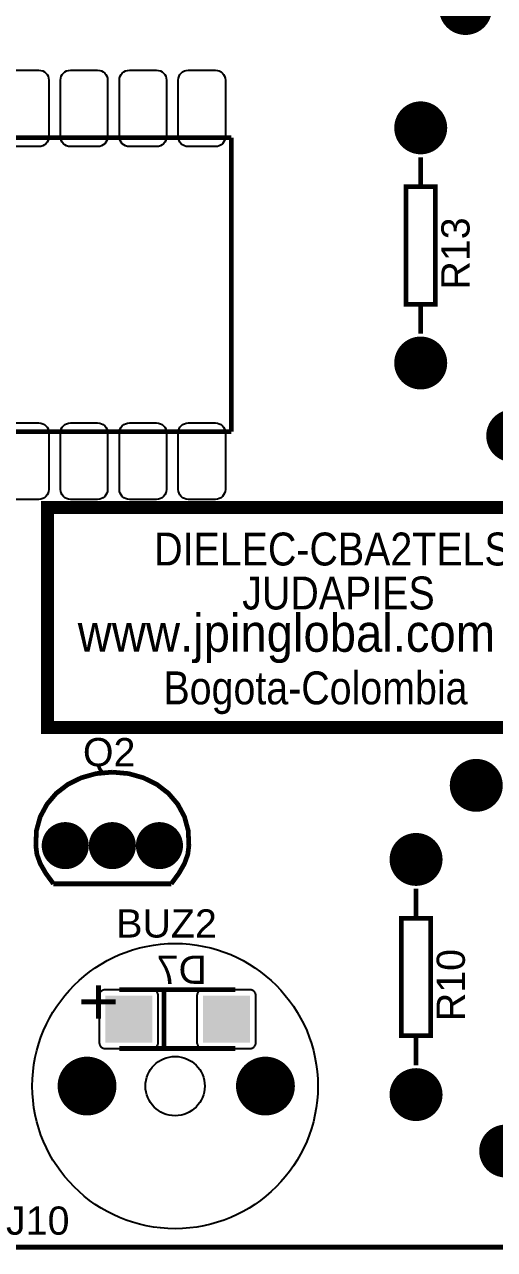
# Model space of a CAD drawing. Header units: inches. Extents: x 15 to 148, y 10 to 111.
# Drawn here: x 135.517 to 136.795, y 98.088 to 101.422 of the extents above; entities that cross this region are included whole.
import ezdxf

# ---------------------------------------------------------------- set-up
doc = ezdxf.new("R2010")
doc.units = ezdxf.units.IN
doc.header["$MEASUREMENT"] = 0
doc.layers.add('BLK_12AWG', color=7, linetype='Continuous')

# ---------------------------------------------------------------- blocks, each defined once
blk = doc.blocks.new('RPAD')
blk.add_trace([(-0.5, -0.5), (-0.5, 0.5), (0.5, -0.5), (0.5, 0.5)])
blk = doc.blocks.new('EPAD')
at = {"const_width": 0.5}
blk.add_lwpolyline([(-0.25, 0, 1), (0.25, 0, 1)], format="xyb", close=True, dxfattribs=at)
blk = doc.blocks.new('trr')
for points, const_width in [([(131.518, 100.4441), (137.4527, 100.4441), (137.4527, 104.9698), (131.518, 104.9698), (131.518, 100.4441)], 0.008), ([(131.518, 100.4441), (137.4527, 100.4441), (137.4527, 104.9698), (131.518, 104.9698), (131.518, 100.4441)], 0.008), ([(131.518, 100.4441), (137.4527, 100.4441), (137.4527, 104.9698), (131.518, 104.9698), (131.518, 100.4441)], 0.008), ([(133.2749, 102.3311), (135.2749, 102.3311)], 0.008), ([(133.2749, 102.3311), (135.2749, 102.3311)], 0.008), ([(133.2749, 102.3311), (135.2749, 102.3311)], 0.008), ([(135.2749, 102.3311), (135.2749, 101.8311)], 0.008), ([(135.2749, 102.3311), (135.2749, 101.8311)], 0.008), ([(135.2749, 102.3311), (135.2749, 101.8311)], 0.008), ([(135.5968, 102.298), (135.5968, 102.248)], 0.008), ([(135.5968, 102.298), (135.5968, 102.248)], 0.008), ([(135.5968, 102.298), (135.5968, 102.248)], 0.008), ([(135.5718, 102.048), (135.6218, 102.048), (135.6218, 102.248), (135.5718, 102.248), (135.5718, 102.048)], 0.008), ([(135.5718, 102.048), (135.6218, 102.048), (135.6218, 102.248), (135.5718, 102.248), (135.5718, 102.048)], 0.008), ([(135.5718, 102.048), (135.6218, 102.048), (135.6218, 102.248), (135.5718, 102.248), (135.5718, 102.048)], 0.008), ([(135.5968, 102.048), (135.5968, 101.998)], 0.008), ([(135.5968, 102.048), (135.5968, 101.998)], 0.008), ([(135.5968, 102.048), (135.5968, 101.998)], 0.008), ([(133.2749, 101.8311), (135.2749, 101.8311)], 0.008), ([(133.2749, 101.8311), (135.2749, 101.8311)], 0.008), ([(133.2749, 101.8311), (135.2749, 101.8311)], 0.008), ([(134.9629, 101.328), (136.1125, 101.328), (136.1125, 101.7021), (134.9629, 101.7021), (134.9629, 101.328)], 0.022), ([(134.9629, 101.328), (136.1125, 101.328), (136.1125, 101.7021), (134.9629, 101.7021), (134.9629, 101.328)], 0.022), ([(134.9629, 101.328), (136.1125, 101.328), (136.1125, 101.7021), (134.9629, 101.7021), (134.9629, 101.328)], 0.022), ([(134.9429, 101.1271), (134.9439, 101.1526), (134.9504, 101.1763), (134.9618, 101.1975), (134.9775, 101.216), (134.9971, 101.2311), (135.0198, 101.2424), (135.0453, 101.2496), (135.0729, 101.2521)], 0.008), ([(134.9429, 101.1271), (134.9439, 101.1526), (134.9504, 101.1763), (134.9618, 101.1975), (134.9775, 101.216), (134.9971, 101.2311), (135.0198, 101.2424), (135.0453, 101.2496), (135.0729, 101.2521)], 0.008), ([(134.9429, 101.1271), (134.9439, 101.1526), (134.9504, 101.1763), (134.9618, 101.1975), (134.9775, 101.216), (134.9971, 101.2311), (135.0198, 101.2424), (135.0453, 101.2496), (135.0729, 101.2521)], 0.008), ([(135.2029, 101.1271), (135.2018, 101.1526), (135.1954, 101.1763), (135.184, 101.1975), (135.1682, 101.216), (135.1487, 101.2311), (135.1259, 101.2424), (135.1005, 101.2496), (135.0729, 101.2521)], 0.008), ([(135.2029, 101.1271), (135.2018, 101.1526), (135.1954, 101.1763), (135.184, 101.1975), (135.1682, 101.216), (135.1487, 101.2311), (135.1259, 101.2424), (135.1005, 101.2496), (135.0729, 101.2521)], 0.008), ([(135.2029, 101.1271), (135.2018, 101.1526), (135.1954, 101.1763), (135.184, 101.1975), (135.1682, 101.216), (135.1487, 101.2311), (135.1259, 101.2424), (135.1005, 101.2496), (135.0729, 101.2521)], 0.008), ([(134.9429, 101.1271), (134.9448, 101.112), (134.9504, 101.0965), (134.9598, 101.08), (134.9729, 101.0621)], 0.008), ([(134.9429, 101.1271), (134.9448, 101.112), (134.9504, 101.0965), (134.9598, 101.08), (134.9729, 101.0621)], 0.008), ([(134.9429, 101.1271), (134.9448, 101.112), (134.9504, 101.0965), (134.9598, 101.08), (134.9729, 101.0621)], 0.008), ([(135.2029, 101.1271), (135.201, 101.112), (135.1954, 101.0965), (135.186, 101.08), (135.1729, 101.0621)], 0.008), ([(135.2029, 101.1271), (135.201, 101.112), (135.1954, 101.0965), (135.186, 101.08), (135.1729, 101.0621)], 0.008), ([(135.2029, 101.1271), (135.201, 101.112), (135.1954, 101.0965), (135.186, 101.08), (135.1729, 101.0621)], 0.008), ([(134.9729, 101.0621), (135.1729, 101.0621)], 0.008), ([(134.9729, 101.0621), (135.1729, 101.0621)], 0.008), ([(134.9729, 101.0621), (135.1729, 101.0621)], 0.008), ([(135.5889, 101.0536), (135.5889, 101.0036)], 0.008), ([(135.5889, 101.0536), (135.5889, 101.0036)], 0.008), ([(135.5889, 101.0536), (135.5889, 101.0036)], 0.008), ([(135.5639, 100.8036), (135.6139, 100.8036), (135.6139, 101.0036), (135.5639, 101.0036), (135.5639, 100.8036)], 0.008), ([(135.5639, 100.8036), (135.6139, 100.8036), (135.6139, 101.0036), (135.5639, 101.0036), (135.5639, 100.8036)], 0.008), ([(135.5639, 100.8036), (135.6139, 100.8036), (135.6139, 101.0036), (135.5639, 101.0036), (135.5639, 100.8036)], 0.008), ([(135.2817, 100.882), (135.0847, 100.882)], 0.008), ([(135.2817, 100.882), (135.0847, 100.882)], 0.008), ([(135.2817, 100.882), (135.0847, 100.882)], 0.008), ([(135.1607, 100.882), (135.1607, 100.782)], 0.008), ([(135.1607, 100.882), (135.1607, 100.782)], 0.008), ([(135.1607, 100.882), (135.1607, 100.782)], 0.008), ([(135.5889, 100.8036), (135.5889, 100.7536)], 0.008), ([(135.5889, 100.8036), (135.5889, 100.7536)], 0.008), ([(135.5889, 100.8036), (135.5889, 100.7536)], 0.008), ([(135.0847, 100.782), (135.2817, 100.782)], 0.008), ([(135.0847, 100.782), (135.2817, 100.782)], 0.008), ([(135.0847, 100.782), (135.2817, 100.782)], 0.008)]:
    blk.add_lwpolyline(points, dxfattribs=dict(const_width=const_width))
for points in [[(134.9019, 102.4461), (134.9479, 102.4461), (134.9514, 102.4458), (134.9546, 102.4448), (134.9575, 102.4432), (134.96, 102.4412), (134.962, 102.4387), (134.9636, 102.4358), (134.9645, 102.4326), (134.9649, 102.4291), (134.9649, 102.3331), (134.9645, 102.3296), (134.9636, 102.3264), (134.962, 102.3235), (134.96, 102.321), (134.9575, 102.3189), (134.9546, 102.3174), (134.9514, 102.3164), (134.9479, 102.3161), (134.9479, 102.3161), (134.9019, 102.3161)], [(134.9019, 101.8461), (134.9479, 101.8461), (134.9514, 101.8458), (134.9546, 101.8448), (134.9575, 101.8432), (134.96, 101.8412), (134.962, 101.8387), (134.9636, 101.8358), (134.9645, 101.8326), (134.9649, 101.8291), (134.9649, 101.7331), (134.9645, 101.7296), (134.9636, 101.7264), (134.962, 101.7235), (134.96, 101.721), (134.9575, 101.7189), (134.9546, 101.7174), (134.9514, 101.7164), (134.9479, 101.7161), (134.9019, 101.7161)]]:
    blk.add_lwpolyline(points)
for points in [[(135.0479, 102.3161), (135.0019, 102.3161), (134.9984, 102.3164), (134.9952, 102.3174), (134.9923, 102.3189), (134.9898, 102.321), (134.9877, 102.3235), (134.9862, 102.3264), (134.9852, 102.3296), (134.9849, 102.3331), (134.9849, 102.4291), (134.9852, 102.4326), (134.9862, 102.4358), (134.9877, 102.4387), (134.9898, 102.4412), (134.9923, 102.4432), (134.9952, 102.4448), (134.9984, 102.4458), (135.0019, 102.4461), (135.0479, 102.4461), (135.0514, 102.4458), (135.0546, 102.4448), (135.0575, 102.4432), (135.06, 102.4412), (135.062, 102.4387), (135.0636, 102.4358), (135.0645, 102.4326), (135.0649, 102.4291), (135.0649, 102.3331), (135.0645, 102.3296), (135.0636, 102.3264), (135.062, 102.3235), (135.06, 102.321), (135.0575, 102.3189), (135.0546, 102.3174), (135.0514, 102.3164), (135.0479, 102.3161)], [(135.1479, 102.3161), (135.1019, 102.3161), (135.0984, 102.3164), (135.0952, 102.3174), (135.0923, 102.3189), (135.0898, 102.321), (135.0877, 102.3235), (135.0862, 102.3264), (135.0852, 102.3296), (135.0849, 102.3331), (135.0849, 102.4291), (135.0852, 102.4326), (135.0862, 102.4358), (135.0877, 102.4387), (135.0898, 102.4412), (135.0923, 102.4432), (135.0952, 102.4448), (135.0984, 102.4458), (135.1019, 102.4461), (135.1479, 102.4461), (135.1514, 102.4458), (135.1546, 102.4448), (135.1575, 102.4432), (135.16, 102.4412), (135.162, 102.4387), (135.1636, 102.4358), (135.1645, 102.4326), (135.1649, 102.4291), (135.1649, 102.3331), (135.1645, 102.3296), (135.1636, 102.3264), (135.162, 102.3235), (135.16, 102.321), (135.1575, 102.3189), (135.1546, 102.3174), (135.1514, 102.3164), (135.1479, 102.3161)], [(135.2479, 102.3161), (135.2019, 102.3161), (135.1984, 102.3164), (135.1952, 102.3174), (135.1923, 102.3189), (135.1898, 102.321), (135.1877, 102.3235), (135.1862, 102.3264), (135.1852, 102.3296), (135.1849, 102.3331), (135.1849, 102.4291), (135.1852, 102.4326), (135.1862, 102.4358), (135.1877, 102.4387), (135.1898, 102.4412), (135.1923, 102.4432), (135.1952, 102.4448), (135.1984, 102.4458), (135.2019, 102.4461), (135.2479, 102.4461), (135.2514, 102.4458), (135.2546, 102.4448), (135.2575, 102.4432), (135.26, 102.4412), (135.262, 102.4387), (135.2636, 102.4358), (135.2645, 102.4326), (135.2649, 102.4291), (135.2649, 102.3331), (135.2645, 102.3296), (135.2636, 102.3264), (135.262, 102.3235), (135.26, 102.321), (135.2575, 102.3189), (135.2546, 102.3174), (135.2514, 102.3164), (135.2479, 102.3161)], [(135.0019, 101.8461), (135.0479, 101.8461), (135.0514, 101.8458), (135.0546, 101.8448), (135.0575, 101.8432), (135.06, 101.8412), (135.062, 101.8387), (135.0636, 101.8358), (135.0645, 101.8326), (135.0649, 101.8291), (135.0649, 101.7331), (135.0645, 101.7296), (135.0636, 101.7264), (135.062, 101.7235), (135.06, 101.721), (135.0575, 101.7189), (135.0546, 101.7174), (135.0514, 101.7164), (135.0479, 101.7161), (135.0019, 101.7161), (134.9984, 101.7164), (134.9952, 101.7174), (134.9923, 101.7189), (134.9898, 101.721), (134.9877, 101.7235), (134.9862, 101.7264), (134.9852, 101.7296), (134.9849, 101.7331), (134.9849, 101.8291), (134.9852, 101.8326), (134.9862, 101.8358), (134.9877, 101.8387), (134.9898, 101.8412), (134.9923, 101.8432), (134.9952, 101.8448), (134.9984, 101.8458), (135.0019, 101.8461)], [(135.1019, 101.8461), (135.1479, 101.8461), (135.1514, 101.8458), (135.1546, 101.8448), (135.1575, 101.8432), (135.16, 101.8412), (135.162, 101.8387), (135.1636, 101.8358), (135.1645, 101.8326), (135.1649, 101.8291), (135.1649, 101.7331), (135.1645, 101.7296), (135.1636, 101.7264), (135.162, 101.7235), (135.16, 101.721), (135.1575, 101.7189), (135.1546, 101.7174), (135.1514, 101.7164), (135.1479, 101.7161), (135.1019, 101.7161), (135.0984, 101.7164), (135.0952, 101.7174), (135.0923, 101.7189), (135.0898, 101.721), (135.0877, 101.7235), (135.0862, 101.7264), (135.0852, 101.7296), (135.0849, 101.7331), (135.0849, 101.8291), (135.0852, 101.8326), (135.0862, 101.8358), (135.0877, 101.8387), (135.0898, 101.8412), (135.0923, 101.8432), (135.0952, 101.8448), (135.0984, 101.8458), (135.1019, 101.8461)], [(135.2019, 101.8461), (135.2479, 101.8461), (135.2514, 101.8458), (135.2546, 101.8448), (135.2575, 101.8432), (135.26, 101.8412), (135.262, 101.8387), (135.2636, 101.8358), (135.2645, 101.8326), (135.2649, 101.8291), (135.2649, 101.7331), (135.2645, 101.7296), (135.2636, 101.7264), (135.262, 101.7235), (135.26, 101.721), (135.2575, 101.7189), (135.2546, 101.7174), (135.2514, 101.7164), (135.2479, 101.7161), (135.2019, 101.7161), (135.1984, 101.7164), (135.1952, 101.7174), (135.1923, 101.7189), (135.1898, 101.721), (135.1877, 101.7235), (135.1862, 101.7264), (135.1852, 101.7296), (135.1849, 101.7331), (135.1849, 101.8291), (135.1852, 101.8326), (135.1862, 101.8358), (135.1877, 101.8387), (135.1898, 101.8412), (135.1923, 101.8432), (135.1952, 101.8448), (135.1984, 101.8458), (135.2019, 101.8461)], [(135.1407, 100.882), (135.0607, 100.882), (135.0596, 100.8819), (135.0586, 100.8818), (135.0577, 100.8815), (135.0568, 100.8812), (135.0559, 100.8808), (135.0551, 100.8803), (135.0543, 100.8797), (135.0536, 100.8791), (135.0529, 100.8784), (135.0524, 100.8776), (135.0519, 100.8768), (135.0515, 100.8759), (135.0511, 100.875), (135.0509, 100.874), (135.0507, 100.873), (135.0507, 100.872), (135.0507, 100.792), (135.0507, 100.7909), (135.0509, 100.7899), (135.0511, 100.789), (135.0515, 100.788), (135.0519, 100.7872), (135.0524, 100.7863), (135.0529, 100.7856), (135.0536, 100.7849), (135.0543, 100.7842), (135.0551, 100.7837), (135.0559, 100.7832), (135.0568, 100.7828), (135.0577, 100.7824), (135.0586, 100.7822), (135.0596, 100.782), (135.0607, 100.782), (135.1407, 100.782), (135.1417, 100.782), (135.1427, 100.7822), (135.1437, 100.7824), (135.1446, 100.7828), (135.1455, 100.7832), (135.1463, 100.7837), (135.1471, 100.7842), (135.1478, 100.7849), (135.1484, 100.7856), (135.149, 100.7863), (135.1495, 100.7872), (135.1499, 100.788), (135.1502, 100.789), (135.1505, 100.7899), (135.1506, 100.7909), (135.1507, 100.792), (135.1507, 100.872), (135.1506, 100.873), (135.1505, 100.874), (135.1502, 100.875), (135.1499, 100.8759), (135.1495, 100.8768), (135.149, 100.8776), (135.1484, 100.8784), (135.1478, 100.8791), (135.1471, 100.8797), (135.1463, 100.8803), (135.1455, 100.8808), (135.1446, 100.8812), (135.1437, 100.8815), (135.1427, 100.8818), (135.1417, 100.8819), (135.1407, 100.882)], [(135.3067, 100.882), (135.2267, 100.882), (135.2256, 100.8819), (135.2246, 100.8818), (135.2237, 100.8815), (135.2228, 100.8812), (135.2219, 100.8808), (135.2211, 100.8803), (135.2203, 100.8797), (135.2196, 100.8791), (135.2189, 100.8784), (135.2184, 100.8776), (135.2179, 100.8768), (135.2175, 100.8759), (135.2171, 100.875), (135.2169, 100.874), (135.2167, 100.873), (135.2167, 100.872), (135.2167, 100.792), (135.2167, 100.7909), (135.2169, 100.7899), (135.2171, 100.789), (135.2175, 100.788), (135.2179, 100.7872), (135.2184, 100.7863), (135.2189, 100.7856), (135.2196, 100.7849), (135.2203, 100.7842), (135.2211, 100.7837), (135.2219, 100.7832), (135.2228, 100.7828), (135.2237, 100.7824), (135.2246, 100.7822), (135.2256, 100.782), (135.2267, 100.782), (135.3067, 100.782), (135.3077, 100.782), (135.3087, 100.7822), (135.3097, 100.7824), (135.3106, 100.7828), (135.3115, 100.7832), (135.3123, 100.7837), (135.3131, 100.7842), (135.3138, 100.7849), (135.3144, 100.7856), (135.315, 100.7863), (135.3155, 100.7872), (135.3159, 100.788), (135.3162, 100.789), (135.3165, 100.7899), (135.3166, 100.7909), (135.3167, 100.792), (135.3167, 100.872), (135.3166, 100.873), (135.3165, 100.874), (135.3162, 100.875), (135.3159, 100.8759), (135.3155, 100.8768), (135.315, 100.8776), (135.3144, 100.8784), (135.3138, 100.8791), (135.3131, 100.8797), (135.3123, 100.8803), (135.3115, 100.8808), (135.3106, 100.8812), (135.3097, 100.8815), (135.3087, 100.8818), (135.3077, 100.8819), (135.3067, 100.882)]]:
    blk.add_lwpolyline(points, close=True)
for radius in [0.2426, 0.2426, 0.2426, 0.0504, 0.0504, 0.0504]:
    blk.add_circle((135.1795, 100.7181), radius)
for name, p, xscale, yscale in [('EPAD', (135.6729, 102.551), 0.09, 0.09), ('EPAD', (135.5968, 102.348), 0.09, 0.09), ('EPAD', (135.5968, 101.948), 0.09, 0.09), ('EPAD', (135.7531, 101.8241), 0.09, 0.09), ('EPAD', (135.6912, 101.2296), 0.09, 0.09), ('EPAD', (134.9929, 101.1271), 0.08, 0.08), ('EPAD', (135.0729, 101.1271), 0.08, 0.08), ('EPAD', (135.1529, 101.1271), 0.08, 0.08), ('EPAD', (135.5889, 101.1036), 0.09, 0.09), ('RPAD', (135.1007, 100.832), 0.08, 0.08), ('RPAD', (135.2667, 100.832), 0.08, 0.08), ('EPAD', (135.0299, 100.7181), 0.1, 0.1), ('EPAD', (135.333, 100.7181), 0.1, 0.1), ('EPAD', (135.5889, 100.7036), 0.09, 0.09), ('EPAD', (135.7412, 100.6076), 0.09, 0.09)]:
    blk.add_blockref(name, p, dxfattribs=dict(xscale=xscale, yscale=yscale))
at = {"width": 1.041667}
for s, p in [('R13', (135.6798, 102.073)), ('R13', (135.6798, 102.073)), ('R13', (135.6798, 102.073)), ('R10', (135.6719, 100.8286)), ('R10', (135.6719, 100.8286)), ('R10', (135.6719, 100.8286))]:
    blk.add_text(s, height=0.048, rotation=90, dxfattribs=at).set_placement(p)
for s, height, width, p in [('DIELEC-CBA2TELS-R', 0.056, 0.892857, (135.144, 101.6036)), ('DIELEC-CBA2TELS-R', 0.056, 0.892857, (135.144, 101.6036)), ('DIELEC-CBA2TELS-R', 0.056, 0.892857, (135.144, 101.6036)), ('JUDAPIES', 0.056, 0.892857, (135.2936, 101.5288)), ('JUDAPIES', 0.056, 0.892857, (135.2936, 101.5288)), ('JUDAPIES', 0.056, 0.892857, (135.2936, 101.5288)), ('www.jpinglobal.com', 0.064, 0.9375, (135.0141, 101.4568)), ('www.jpinglobal.com', 0.064, 0.9375, (135.0141, 101.4568)), ('www.jpinglobal.com', 0.064, 0.9375, (135.0141, 101.4568)), ('Bogota-Colombia', 0.056, 0.892857, (135.1597, 101.3674)), ('Bogota-Colombia', 0.056, 0.892857, (135.1597, 101.3674)), ('Bogota-Colombia', 0.056, 0.892857, (135.1597, 101.3674)), ('Q2', 0.048, 1.041667, (135.0229, 101.2621)), ('Q2', 0.048, 1.041667, (135.0229, 101.2621)), ('Q2', 0.048, 1.041667, (135.0229, 101.2621)), ('BUZ2', 0.048, 1.041667, (135.0795, 100.9707)), ('BUZ2', 0.048, 1.041667, (135.0795, 100.9707)), ('BUZ2', 0.048, 1.041667, (135.0795, 100.9707)), ('+', 0.08, 1.125, (135.0141, 100.8226)), ('+', 0.08, 1.125, (135.0141, 100.8226)), ('+', 0.08, 1.125, (135.0141, 100.8226)), ('J10', 0.048, 1.041667, (134.8923, 100.4653)), ('J10', 0.048, 1.041667, (134.8923, 100.4653)), ('J10', 0.048, 1.041667, (134.8923, 100.4653))]:
    blk.add_text(s, height=height, dxfattribs=dict(width=width)).set_placement(p)
at = {"text_generation_flag": 2, "width": 1.041667}
blk.add_text('D7', height=0.048, dxfattribs=at).set_placement((135.2337, 100.892))
blk.add_text('D7', height=0.048, dxfattribs=at).set_placement((135.2337, 100.892))
blk.add_text('D7', height=0.048, dxfattribs=at).set_placement((135.2337, 100.892))

msp = doc.modelspace()

# ---------------------------------------------------------------- block references
at = {"layer": 'BLK_12AWG', "xscale": 1.6, "yscale": 1.6, "zscale": 1.6}
msp.add_blockref('trr', (-80.3606, -62.616), dxfattribs=at)

doc.saveas('drawing.dxf')
